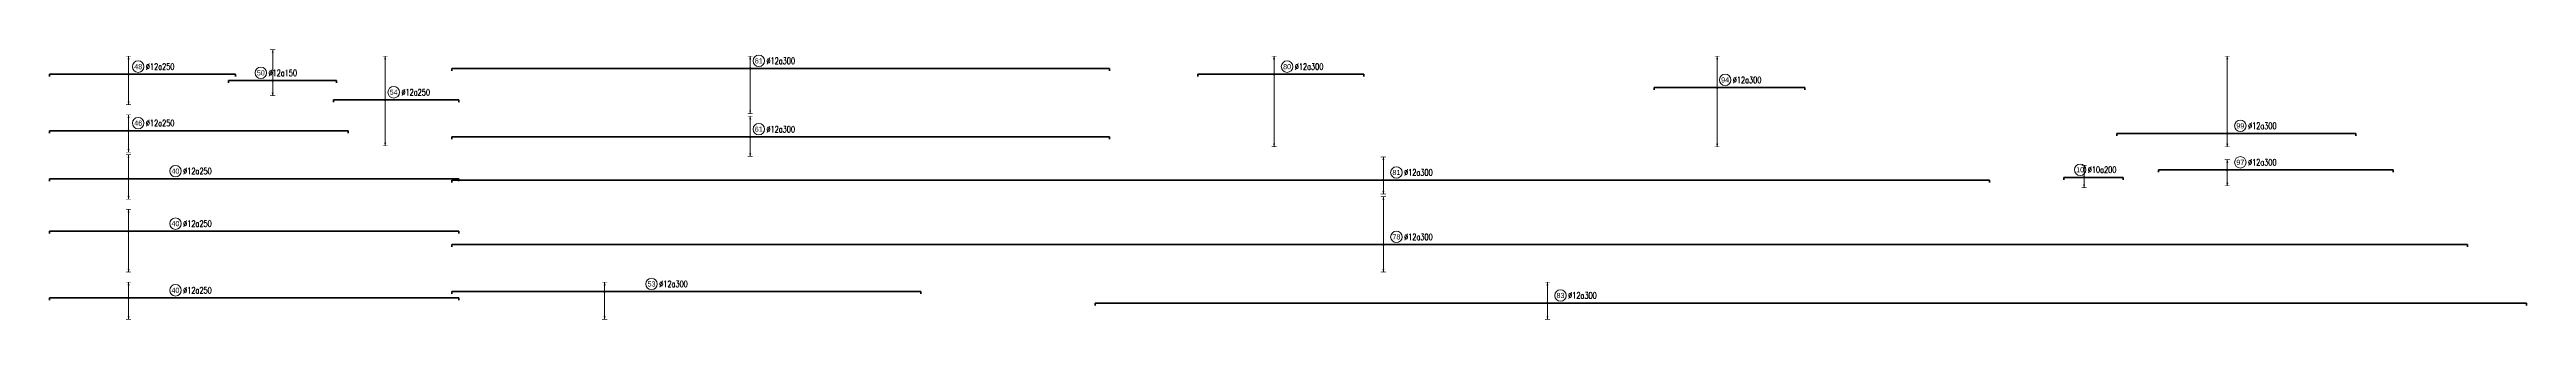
# Model space of a CAD drawing. Header units: millimetres. Extents: x -415354 to 883813, y -531490 to 486716.
# Drawn here: x 3430 to 197037, y 68280 to 89420 of the extents above; entities that cross this region are included whole.
import ezdxf
from ezdxf.enums import TextEntityAlignment as Align

# ---------------------------------------------------------------- set-up
doc = ezdxf.new("R2010")
doc.units = ezdxf.units.MM
doc.header["$MEASUREMENT"] = 0
for name, color, linetype, lineweight in [('NDC_S_DIM', 1, 'Continuous', 15), ('NDC_S_REBAR', 4, 'Continuous', 35), ('NDC_S_VN TEXT', 7, 'Continuous', 20)]:
    doc.layers.add(name, color=color, linetype=linetype, lineweight=lineweight)
doc.styles.add('ARIAL', font='arial.ttf', dxfattribs={"width": 0.8})
doc.styles.add('NDC_EN TXT', font='romans.shx', dxfattribs={"width": 0.8})

# ---------------------------------------------------------------- blocks, each defined once
blk = doc.blocks.new('*U185')
h = blk.add_hatch(color=6)
edge = h.paths.add_edge_path()
edge.add_arc((-2.99, 0), 0.3, 0, 360)
at = {"layer": 'NDC_S_DIM', "color": 8}
for q in [(-2.99, 7.12), (-2.99, -28.36)]:
    blk.add_line((-2.99, 0), q, dxfattribs=at)
for points in [[(-3.99, 7.12, 0.2, 0.2, 0), (-1.99, 7.12, 0, 0, 0)], [(-3.99, -28.36, 0.2, 0.2, 0), (-1.99, -28.36, 0, 0, 0)]]:
    blk.add_lwpolyline(points, format="xyseb", dxfattribs=at)
at = {"layer": 'NDC_S_DIM', "color": 6}
blk.add_circle((-2.99, 0), 0.3, dxfattribs=at)
at = {"layer": 'NDC_S_DIM'}
blk.add_circle((2.1, 3), 2.25, dxfattribs=at)
at = {"layer": 'NDC_S_DIM', "color": 8}
for points in [[(-3.39, 5.92), (-2.99, 7.12), (-2.59, 5.92)], [(-3.39, -27.16), (-2.99, -28.36), (-2.59, -27.16)]]:
    blk.add_solid(points, dxfattribs=at)
at = {"layer": 'NDC_S_REBAR'}
for p, q in [((0, 0), (-32.83, 0)), ((-32.83, 0), (-32.83, -0.9)), ((0, 0), (32.14, 0)), ((32.14, 0), (32.14, -0.9)), ((-32.83, -0.9), (-32.83, -0.9)), ((32.14, -0.9), (32.14, -0.9))]:
    blk.add_line(p, q, dxfattribs=at)
at = {"layer": 'NDC_S_VN TEXT', "style": 'ARIAL', "width": 0.8}
blk.add_attdef('KHT', text='', height=2, dxfattribs=at).set_placement((2.1, 3), align=Align.MIDDLE_CENTER)
at = {"layer": 'NDC_S_VN TEXT', "color": 3, "style": 'NDC_EN TXT', "width": 0.75}
blk.add_attdef('DKT', (5.1, 1.75), '', height=2.5, dxfattribs=at)
blk = doc.blocks.new('*U184')
h = blk.add_hatch(color=6)
edge = h.paths.add_edge_path()
edge.add_arc((-2.99, 0), 0.3, 0, 360)
at = {"layer": 'NDC_S_DIM', "color": 8}
for q in [(-2.99, 30.3), (-2.99, -5.2)]:
    blk.add_line((-2.99, 0), q, dxfattribs=at)
for points in [[(-3.99, 30.3, 0.2, 0.2, 0), (-1.99, 30.3, 0, 0, 0)], [(-3.99, -5.2, 0.2, 0.2, 0), (-1.99, -5.2, 0, 0, 0)]]:
    blk.add_lwpolyline(points, format="xyseb", dxfattribs=at)
at = {"layer": 'NDC_S_DIM', "color": 6}
blk.add_circle((-2.99, 0), 0.3, dxfattribs=at)
at = {"layer": 'NDC_S_DIM'}
blk.add_circle((2.1, 3), 2.25, dxfattribs=at)
at = {"layer": 'NDC_S_DIM', "color": 8}
for points in [[(-3.39, 29.1), (-2.99, 30.3), (-2.59, 29.1)], [(-3.39, -4), (-2.99, -5.2), (-2.59, -4)]]:
    blk.add_solid(points, dxfattribs=at)
at = {"layer": 'NDC_S_REBAR'}
for p, q in [((0, 0), (-46.12, 0)), ((-46.12, 0), (-46.12, -0.9)), ((0, 0), (47.29, 0)), ((47.29, 0), (47.29, -0.9)), ((-46.12, -0.9), (-46.12, -0.9)), ((47.29, -0.9), (47.29, -0.9))]:
    blk.add_line(p, q, dxfattribs=at)
at = {"layer": 'NDC_S_VN TEXT', "style": 'ARIAL', "width": 0.8}
blk.add_attdef('KHT', text='', height=2, dxfattribs=at).set_placement((2.1, 3), align=Align.MIDDLE_CENTER)
at = {"layer": 'NDC_S_VN TEXT', "color": 3, "style": 'NDC_EN TXT', "width": 0.75}
blk.add_attdef('DKT', (5.1, 1.75), '', height=2.5, dxfattribs=at)
blk = doc.blocks.new('*U182')
h = blk.add_hatch(color=6)
edge = h.paths.add_edge_path()
edge.add_arc((-2.99, 0), 0.3, 0, 360)
at = {"layer": 'NDC_S_DIM', "color": 8}
for q in [(-2.99, 9.04), (-2.99, -5.46)]:
    blk.add_line((-2.99, 0), q, dxfattribs=at)
for points in [[(-3.99, 9.04, 0.2, 0.2, 0), (-1.99, 9.04, 0, 0, 0)], [(-3.99, -5.46, 0.2, 0.2, 0), (-1.99, -5.46, 0, 0, 0)]]:
    blk.add_lwpolyline(points, format="xyseb", dxfattribs=at)
at = {"layer": 'NDC_S_DIM', "color": 6}
blk.add_circle((-2.99, 0), 0.3, dxfattribs=at)
at = {"layer": 'NDC_S_DIM'}
blk.add_circle((2.1, 3), 2.25, dxfattribs=at)
at = {"layer": 'NDC_S_DIM', "color": 8}
for points in [[(-3.39, 7.84), (-2.99, 9.04), (-2.59, 7.84)], [(-3.39, -4.26), (-2.99, -5.46), (-2.59, -4.26)]]:
    blk.add_solid(points, dxfattribs=at)
at = {"layer": 'NDC_S_REBAR'}
for p, q in [((0, 0), (-367.02, 0)), ((-367.02, 0), (-367.02, -0.9)), ((0, 0), (233.91, 0)), ((233.91, 0), (233.91, -0.9)), ((-367.02, -0.9), (-367.02, -0.9)), ((233.91, -0.9), (233.91, -0.9))]:
    blk.add_line(p, q, dxfattribs=at)
at = {"layer": 'NDC_S_VN TEXT', "style": 'ARIAL', "width": 0.8}
blk.add_attdef('KHT', text='', height=2, dxfattribs=at).set_placement((2.1, 3), align=Align.MIDDLE_CENTER)
at = {"layer": 'NDC_S_VN TEXT', "color": 3, "style": 'NDC_EN TXT', "width": 0.75}
blk.add_attdef('DKT', (5.1, 1.75), '', height=2.5, dxfattribs=at)
blk = doc.blocks.new('*U183')
h = blk.add_hatch(color=6)
edge = h.paths.add_edge_path()
edge.add_arc((-2.99, 0), 0.3, 0, 360)
at = {"layer": 'NDC_S_DIM', "color": 8}
for q in [(-2.99, 4.07), (-2.99, -6.19)]:
    blk.add_line((-2.99, 0), q, dxfattribs=at)
for points in [[(-3.99, 4.07, 0.2, 0.2, 0), (-1.99, 4.07, 0, 0, 0)], [(-3.99, -6.19, 0.2, 0.2, 0), (-1.99, -6.19, 0, 0, 0)]]:
    blk.add_lwpolyline(points, format="xyseb", dxfattribs=at)
at = {"layer": 'NDC_S_DIM', "color": 6}
blk.add_circle((-2.99, 0), 0.3, dxfattribs=at)
at = {"layer": 'NDC_S_DIM'}
blk.add_circle((2.1, 3), 2.25, dxfattribs=at)
at = {"layer": 'NDC_S_DIM', "color": 8}
for points in [[(-3.39, 2.87), (-2.99, 4.07), (-2.59, 2.87)], [(-3.39, -4.99), (-2.99, -6.19), (-2.59, -4.99)]]:
    blk.add_solid(points, dxfattribs=at)
at = {"layer": 'NDC_S_REBAR'}
for p, q in [((0, 0), (-29.87, 0)), ((-29.87, 0), (-29.87, -0.9)), ((0, 0), (61.82, 0)), ((61.82, 0), (61.82, -0.9)), ((-29.87, -0.9), (-29.87, -0.9)), ((61.82, -0.9), (61.82, -0.9))]:
    blk.add_line(p, q, dxfattribs=at)
at = {"layer": 'NDC_S_VN TEXT', "style": 'ARIAL', "width": 0.8}
blk.add_attdef('KHT', text='', height=2, dxfattribs=at).set_placement((2.1, 3), align=Align.MIDDLE_CENTER)
at = {"layer": 'NDC_S_VN TEXT', "color": 3, "style": 'NDC_EN TXT', "width": 0.75}
blk.add_attdef('DKT', (5.1, 1.75), '', height=2.5, dxfattribs=at)
blk = doc.blocks.new('*U176')
h = blk.add_hatch(color=6)
edge = h.paths.add_edge_path()
edge.add_arc((-2.99, 0), 0.3, 0, 360)
at = {"layer": 'NDC_S_DIM', "color": 8}
for q in [(-2.99, 18.76), (-2.99, -10.74)]:
    blk.add_line((-2.99, 0), q, dxfattribs=at)
for points in [[(-3.99, 18.76, 0.2, 0.2, 0), (-1.99, 18.76, 0, 0, 0)], [(-3.99, -10.74, 0.2, 0.2, 0), (-1.99, -10.74, 0, 0, 0)]]:
    blk.add_lwpolyline(points, format="xyseb", dxfattribs=at)
at = {"layer": 'NDC_S_DIM', "color": 6}
blk.add_circle((-2.99, 0), 0.3, dxfattribs=at)
at = {"layer": 'NDC_S_DIM'}
blk.add_circle((2.1, 3), 2.25, dxfattribs=at)
at = {"layer": 'NDC_S_DIM', "color": 8}
for points in [[(-3.39, 17.56), (-2.99, 18.76), (-2.59, 17.56)], [(-3.39, -9.54), (-2.99, -10.74), (-2.59, -9.54)]]:
    blk.add_solid(points, dxfattribs=at)
at = {"layer": 'NDC_S_REBAR'}
for p, q in [((0, 0), (-367.02, 0)), ((-367.02, 0), (-367.02, -0.9)), ((0, 0), (420.73, 0)), ((420.73, 0), (420.73, -0.9)), ((-367.02, -0.9), (-367.02, -0.9)), ((420.73, -0.9), (420.73, -0.9))]:
    blk.add_line(p, q, dxfattribs=at)
at = {"layer": 'NDC_S_VN TEXT', "style": 'ARIAL', "width": 0.8}
blk.add_attdef('KHT', text='', height=2, dxfattribs=at).set_placement((2.1, 3), align=Align.MIDDLE_CENTER)
at = {"layer": 'NDC_S_VN TEXT', "color": 3, "style": 'NDC_EN TXT', "width": 0.75}
blk.add_attdef('DKT', (5.1, 1.75), '', height=2.5, dxfattribs=at)
blk = doc.blocks.new('*U177')
h = blk.add_hatch(color=6)
edge = h.paths.add_edge_path()
edge.add_arc((-2.99, 0), 0.3, 0, 360)
at = {"layer": 'NDC_S_DIM', "color": 8}
for q in [(-2.99, 8.18), (-2.99, -6.32)]:
    blk.add_line((-2.99, 0), q, dxfattribs=at)
for points in [[(-3.99, 8.18, 0.2, 0.2, 0), (-1.99, 8.18, 0, 0, 0)], [(-3.99, -6.32, 0.2, 0.2, 0), (-1.99, -6.32, 0, 0, 0)]]:
    blk.add_lwpolyline(points, format="xyseb", dxfattribs=at)
at = {"layer": 'NDC_S_DIM', "color": 6}
blk.add_circle((-2.99, 0), 0.3, dxfattribs=at)
at = {"layer": 'NDC_S_DIM'}
blk.add_circle((2.1, 3), 2.25, dxfattribs=at)
at = {"layer": 'NDC_S_DIM', "color": 8}
for points in [[(-3.39, 6.98), (-2.99, 8.18), (-2.59, 6.98)], [(-3.39, -5.12), (-2.99, -6.32), (-2.59, -5.12)]]:
    blk.add_solid(points, dxfattribs=at)
at = {"layer": 'NDC_S_REBAR'}
for p, q in [((0, 0), (-179.81, 0)), ((-179.81, 0), (-179.81, -0.9)), ((0, 0), (379.63, 0)), ((379.63, 0), (379.63, -0.9)), ((-179.81, -0.9), (-179.81, -0.9)), ((379.63, -0.9), (379.63, -0.9))]:
    blk.add_line(p, q, dxfattribs=at)
at = {"layer": 'NDC_S_VN TEXT', "style": 'ARIAL', "width": 0.8}
blk.add_attdef('KHT', text='', height=2, dxfattribs=at).set_placement((2.1, 3), align=Align.MIDDLE_CENTER)
at = {"layer": 'NDC_S_VN TEXT', "color": 3, "style": 'NDC_EN TXT', "width": 0.75}
blk.add_attdef('DKT', (5.1, 1.75), '', height=2.5, dxfattribs=at)
blk = doc.blocks.new('*U159')
h = blk.add_hatch(color=6)
edge = h.paths.add_edge_path()
edge.add_arc((-1.71, 0), 0.3, 0, 360)
at = {"layer": 'NDC_S_DIM', "color": 8}
for q in [(-1.71, 12.32), (-1.71, -23.18)]:
    blk.add_line((-1.71, 0), q, dxfattribs=at)
for points in [[(-2.71, 12.32, 0.2, 0.2, 0), (-0.71, 12.32, 0, 0, 0)], [(-2.71, -23.18, 0.2, 0.2, 0), (-0.71, -23.18, 0, 0, 0)]]:
    blk.add_lwpolyline(points, format="xyseb", dxfattribs=at)
at = {"layer": 'NDC_S_DIM', "color": 6}
blk.add_circle((-1.71, 0), 0.3, dxfattribs=at)
at = {"layer": 'NDC_S_DIM'}
blk.add_circle((1.36, 3), 2.25, dxfattribs=at)
at = {"layer": 'NDC_S_DIM', "color": 8}
for points in [[(-2.11, 11.12), (-1.71, 12.32), (-1.31, 11.12)], [(-2.11, -21.98), (-1.71, -23.18), (-1.31, -21.98)]]:
    blk.add_solid(points, dxfattribs=at)
at = {"layer": 'NDC_S_REBAR'}
for p, q in [((0, 0), (-26.3, 0)), ((-26.3, 0), (-26.3, -0.9)), ((0, 0), (32.46, 0)), ((32.46, 0), (32.46, -0.9)), ((-26.3, -0.9), (-26.3, -0.9)), ((32.46, -0.9), (32.46, -0.9))]:
    blk.add_line(p, q, dxfattribs=at)
at = {"layer": 'NDC_S_VN TEXT', "style": 'ARIAL', "width": 0.8}
blk.add_attdef('KHT', text='', height=2, dxfattribs=at).set_placement((1.36, 3), align=Align.MIDDLE_CENTER)
at = {"layer": 'NDC_S_VN TEXT', "color": 3, "style": 'NDC_EN TXT', "width": 0.75}
blk.add_attdef('DKT', (4.36, 1.75), '', height=2.5, dxfattribs=at)
blk = doc.blocks.new('*U105')
h = blk.add_hatch(color=6)
edge = h.paths.add_edge_path()
edge.add_arc((0.3, 0), 0.3, 0, 360)
at = {"layer": 'NDC_S_DIM', "color": 8}
for q in [(0.3, 4.73), (0.3, -4.02)]:
    blk.add_line((0.3, 0), q, dxfattribs=at)
for points in [[(-0.7, 4.73, 0.2, 0.2, 0), (1.3, 4.73, 0, 0, 0)], [(-0.7, -4.02, 0.2, 0.2, 0), (1.3, -4.02, 0, 0, 0)]]:
    blk.add_lwpolyline(points, format="xyseb", dxfattribs=at)
at = {"layer": 'NDC_S_DIM'}
blk.add_circle((-1.25, 3), 2.25, dxfattribs=at)
at = {"layer": 'NDC_S_DIM', "color": 6}
blk.add_circle((0.3, 0), 0.3, dxfattribs=at)
at = {"layer": 'NDC_S_DIM', "color": 8}
for points in [[(-0.1, 3.53), (0.3, 4.73), (0.7, 3.53)], [(-0.1, -2.82), (0.3, -4.02), (0.7, -2.82)]]:
    blk.add_solid(points, dxfattribs=at)
at = {"layer": 'NDC_S_REBAR'}
for p, q in [((0, 0), (-7.6, 0)), ((-7.6, 0), (-7.6, -0.9)), ((0, 0), (15.6, 0)), ((15.6, 0), (15.6, -0.9)), ((-7.6, -0.9), (-7.6, -0.9)), ((15.6, -0.9), (15.6, -0.9))]:
    blk.add_line(p, q, dxfattribs=at)
at = {"layer": 'NDC_S_VN TEXT', "style": 'ARIAL', "width": 0.8}
blk.add_attdef('KHT', text='', height=2, dxfattribs=at).set_placement((-1.25, 3), align=Align.MIDDLE_CENTER)
at = {"layer": 'NDC_S_VN TEXT', "color": 3, "style": 'NDC_EN TXT', "width": 0.75}
blk.add_attdef('DKT', (1.75, 1.75), '', height=2.5, dxfattribs=at)
blk = doc.blocks.new('*U186')
h = blk.add_hatch(color=6)
edge = h.paths.add_edge_path()
edge.add_arc((-1.67, 0), 0.3, 0, 360)
at = {"layer": 'NDC_S_DIM', "color": 8}
for q in [(-1.67, 7.12), (-1.67, -11.88)]:
    blk.add_line((-1.67, 0), q, dxfattribs=at)
for points in [[(-2.67, 7.12, 0.2, 0.2, 0), (-0.67, 7.12, 0, 0, 0)], [(-2.67, -11.88, 0.2, 0.2, 0), (-0.67, -11.88, 0, 0, 0)]]:
    blk.add_lwpolyline(points, format="xyseb", dxfattribs=at)
at = {"layer": 'NDC_S_DIM', "color": 6}
blk.add_circle((-1.67, 0), 0.3, dxfattribs=at)
at = {"layer": 'NDC_S_DIM'}
blk.add_circle((2.1, 3), 2.25, dxfattribs=at)
at = {"layer": 'NDC_S_DIM', "color": 8}
for points in [[(-2.07, 5.92), (-1.67, 7.12), (-1.27, 5.92)], [(-2.07, -10.68), (-1.67, -11.88), (-1.27, -10.68)]]:
    blk.add_solid(points, dxfattribs=at)
at = {"layer": 'NDC_S_REBAR'}
for p, q in [((0, 0), (-32.56, 0)), ((-32.56, 0), (-32.56, -0.9)), ((0, 0), (40.14, 0)), ((40.14, 0), (40.14, -0.9)), ((-32.56, -0.9), (-32.56, -0.9)), ((40.14, -0.9), (40.14, -0.9))]:
    blk.add_line(p, q, dxfattribs=at)
at = {"layer": 'NDC_S_VN TEXT', "style": 'ARIAL', "width": 0.8}
blk.add_attdef('KHT', text='', height=2, dxfattribs=at).set_placement((2.1, 3), align=Align.MIDDLE_CENTER)
at = {"layer": 'NDC_S_VN TEXT', "color": 3, "style": 'NDC_EN TXT', "width": 0.75}
blk.add_attdef('DKT', (5.1, 1.75), '', height=2.5, dxfattribs=at)
blk = doc.blocks.new('*U190')
h = blk.add_hatch(color=6)
edge = h.paths.add_edge_path()
edge.add_arc((-1.37, 0), 0.3, 0, 360)
at = {"layer": 'NDC_S_DIM', "color": 8}
for q in [(-1.37, 12.07), (-1.37, -5.93)]:
    blk.add_line((-1.37, 0), q, dxfattribs=at)
for points in [[(-2.37, 12.07, 0.2, 0.2, 0), (-0.37, 12.07, 0, 0, 0)], [(-2.37, -5.93, 0.2, 0.2, 0), (-0.37, -5.93, 0, 0, 0)]]:
    blk.add_lwpolyline(points, format="xyseb", dxfattribs=at)
at = {"layer": 'NDC_S_DIM'}
blk.add_circle((-6.01, 3), 2.25, dxfattribs=at)
at = {"layer": 'NDC_S_DIM', "color": 6}
blk.add_circle((-1.37, 0), 0.3, dxfattribs=at)
at = {"layer": 'NDC_S_DIM', "color": 8}
for points in [[(-1.77, 10.87), (-1.37, 12.07), (-0.97, 10.87)], [(-1.77, -4.73), (-1.37, -5.93), (-0.97, -4.73)]]:
    blk.add_solid(points, dxfattribs=at)
at = {"layer": 'NDC_S_REBAR'}
for p, q in [((0, 0), (-18.57, 0)), ((-18.57, 0), (-18.57, -0.9)), ((0, 0), (23.63, 0)), ((23.63, 0), (23.63, -0.9)), ((-18.57, -0.9), (-18.57, -0.9)), ((23.63, -0.9), (23.63, -0.9))]:
    blk.add_line(p, q, dxfattribs=at)
at = {"layer": 'NDC_S_VN TEXT', "style": 'ARIAL', "width": 0.8}
blk.add_attdef('KHT', text='', height=2, dxfattribs=at).set_placement((-6.01, 3), align=Align.MIDDLE_CENTER)
at = {"layer": 'NDC_S_VN TEXT', "color": 3, "style": 'NDC_EN TXT', "width": 0.75}
blk.add_attdef('DKT', (-3.01, 1.75), '', height=2.5, dxfattribs=at)
blk = doc.blocks.new('*U191')
h = blk.add_hatch(color=6)
edge = h.paths.add_edge_path()
edge.add_arc((-12.87, 0), 0.3, 0, 360)
at = {"layer": 'NDC_S_DIM', "color": 8}
for q in [(-12.87, 17.15), (-12.87, -17.95)]:
    blk.add_line((-12.87, 0), q, dxfattribs=at)
for points in [[(-13.87, 17.15, 0.2, 0.2, 0), (-11.87, 17.15, 0, 0, 0)], [(-13.87, -17.95, 0.2, 0.2, 0), (-11.87, -17.95, 0, 0, 0)]]:
    blk.add_lwpolyline(points, format="xyseb", dxfattribs=at)
at = {"layer": 'NDC_S_DIM', "color": 6}
blk.add_circle((-12.87, 0), 0.3, dxfattribs=at)
at = {"layer": 'NDC_S_DIM'}
blk.add_circle((-9.54, 3), 2.25, dxfattribs=at)
at = {"layer": 'NDC_S_DIM', "color": 8}
for points in [[(-13.27, 15.95), (-12.87, 17.15), (-12.47, 15.95)], [(-13.27, -16.75), (-12.87, -17.95), (-12.47, -16.75)]]:
    blk.add_solid(points, dxfattribs=at)
at = {"layer": 'NDC_S_REBAR'}
for p, q in [((0, 0), (-33.06, 0)), ((-33.06, 0), (-33.06, -0.9)), ((0, 0), (15.89, 0)), ((15.89, 0), (15.89, -0.9)), ((-33.06, -0.9), (-33.06, -0.9)), ((15.89, -0.9), (15.89, -0.9))]:
    blk.add_line(p, q, dxfattribs=at)
at = {"layer": 'NDC_S_VN TEXT', "style": 'ARIAL', "width": 0.8}
blk.add_attdef('KHT', text='', height=2, dxfattribs=at).set_placement((-9.54, 3), align=Align.MIDDLE_CENTER)
at = {"layer": 'NDC_S_VN TEXT', "color": 3, "style": 'NDC_EN TXT', "width": 0.75}
blk.add_attdef('DKT', (-6.54, 1.75), '', height=2.5, dxfattribs=at)
blk = doc.blocks.new('*U193')
h = blk.add_hatch(color=6)
edge = h.paths.add_edge_path()
edge.add_arc((-12.87, 0), 0.3, 0, 360)
at = {"layer": 'NDC_S_DIM', "color": 8}
for q in [(-12.87, 4.86), (-12.87, -17.64)]:
    blk.add_line((-12.87, 0), q, dxfattribs=at)
for points in [[(-13.87, 4.86, 0.2, 0.2, 0), (-11.87, 4.86, 0, 0, 0)], [(-13.87, -17.64, 0.2, 0.2, 0), (-11.87, -17.64, 0, 0, 0)]]:
    blk.add_lwpolyline(points, format="xyseb", dxfattribs=at)
at = {"layer": 'NDC_S_DIM', "color": 6}
blk.add_circle((-12.87, 0), 0.3, dxfattribs=at)
at = {"layer": 'NDC_S_DIM'}
blk.add_circle((-9.54, 3), 2.25, dxfattribs=at)
at = {"layer": 'NDC_S_DIM', "color": 8}
for points in [[(-13.27, 3.66), (-12.87, 4.86), (-12.47, 3.66)], [(-13.27, -16.44), (-12.87, -17.64), (-12.47, -16.44)]]:
    blk.add_solid(points, dxfattribs=at)
at = {"layer": 'NDC_S_REBAR'}
for p, q in [((0, 0), (-129.46, 0)), ((-129.46, 0), (-129.46, -0.9)), ((0, 0), (127.48, 0)), ((127.48, 0), (127.48, -0.9)), ((-129.46, -0.9), (-129.46, -0.9)), ((127.48, -0.9), (127.48, -0.9))]:
    blk.add_line(p, q, dxfattribs=at)
at = {"layer": 'NDC_S_VN TEXT', "style": 'ARIAL', "width": 0.8}
blk.add_attdef('KHT', text='', height=2, dxfattribs=at).set_placement((-9.54, 3), align=Align.MIDDLE_CENTER)
at = {"layer": 'NDC_S_VN TEXT', "color": 3, "style": 'NDC_EN TXT', "width": 0.75}
blk.add_attdef('DKT', (-6.54, 1.75), '', height=2.5, dxfattribs=at)
blk = doc.blocks.new('*U200')
h = blk.add_hatch(color=6)
edge = h.paths.add_edge_path()
edge.add_arc((-1.67, 0), 0.3, 0, 360)
at = {"layer": 'NDC_S_DIM', "color": 8}
for q in [(-1.67, 6.22), (-1.67, -8.38)]:
    blk.add_line((-1.67, 0), q, dxfattribs=at)
for points in [[(-2.67, 6.22, 0.2, 0.2, 0), (-0.67, 6.22, 0, 0, 0)], [(-2.67, -8.38, 0.2, 0.2, 0), (-0.67, -8.38, 0, 0, 0)]]:
    blk.add_lwpolyline(points, format="xyseb", dxfattribs=at)
at = {"layer": 'NDC_S_DIM', "color": 6}
blk.add_circle((-1.67, 0), 0.3, dxfattribs=at)
at = {"layer": 'NDC_S_DIM'}
blk.add_circle((2.1, 3), 2.25, dxfattribs=at)
at = {"layer": 'NDC_S_DIM', "color": 8}
for points in [[(-2.07, 5.02), (-1.67, 6.22), (-1.27, 5.02)], [(-2.07, -7.18), (-1.67, -8.38), (-1.27, -7.18)]]:
    blk.add_solid(points, dxfattribs=at)
at = {"layer": 'NDC_S_REBAR'}
for p, q in [((0, 0), (-32.56, 0)), ((-32.56, 0), (-32.56, -0.9)), ((0, 0), (84.17, 0)), ((84.17, 0), (84.17, -0.9)), ((-32.56, -0.9), (-32.56, -0.9)), ((84.17, -0.9), (84.17, -0.9))]:
    blk.add_line(p, q, dxfattribs=at)
at = {"layer": 'NDC_S_VN TEXT', "style": 'ARIAL', "width": 0.8}
blk.add_attdef('KHT', text='', height=2, dxfattribs=at).set_placement((2.1, 3), align=Align.MIDDLE_CENTER)
at = {"layer": 'NDC_S_VN TEXT', "color": 3, "style": 'NDC_EN TXT', "width": 0.75}
blk.add_attdef('DKT', (5.1, 1.75), '', height=2.5, dxfattribs=at)
blk = doc.blocks.new('*U202')
h = blk.add_hatch(color=6)
edge = h.paths.add_edge_path()
edge.add_arc((-1.67, 0), 0.3, 0, 360)
at = {"layer": 'NDC_S_DIM', "color": 8}
for q in [(-1.67, 9.4), (-1.67, -8)]:
    blk.add_line((-1.67, 0), q, dxfattribs=at)
for points in [[(-2.67, 9.4, 0.2, 0.2, 0), (-0.67, 9.4, 0, 0, 0)], [(-2.67, -8, 0.2, 0.2, 0), (-0.67, -8, 0, 0, 0)]]:
    blk.add_lwpolyline(points, format="xyseb", dxfattribs=at)
at = {"layer": 'NDC_S_DIM', "color": 6}
blk.add_circle((-1.67, 0), 0.3, dxfattribs=at)
at = {"layer": 'NDC_S_DIM'}
blk.add_circle((16.66, 3), 2.25, dxfattribs=at)
at = {"layer": 'NDC_S_DIM', "color": 8}
for points in [[(-2.07, 8.2), (-1.67, 9.4), (-1.27, 8.2)], [(-2.07, -6.8), (-1.67, -8), (-1.27, -6.8)]]:
    blk.add_solid(points, dxfattribs=at)
at = {"layer": 'NDC_S_REBAR'}
for p, q in [((0, 0), (-32.56, 0)), ((-32.56, 0), (-32.56, -0.9)), ((0, 0), (127.39, 0)), ((127.39, 0), (127.39, -0.9)), ((-32.56, -0.9), (-32.56, -0.9)), ((127.39, -0.9), (127.39, -0.9))]:
    blk.add_line(p, q, dxfattribs=at)
at = {"layer": 'NDC_S_VN TEXT', "style": 'ARIAL', "width": 0.8}
blk.add_attdef('KHT', text='', height=2, dxfattribs=at).set_placement((16.66, 3), align=Align.MIDDLE_CENTER)
at = {"layer": 'NDC_S_VN TEXT', "color": 3, "style": 'NDC_EN TXT', "width": 0.75}
blk.add_attdef('DKT', (19.66, 1.75), '', height=2.5, dxfattribs=at)
blk = doc.blocks.new('*U206')
h = blk.add_hatch(color=6)
edge = h.paths.add_edge_path()
edge.add_arc((-12.87, 0), 0.3, 0, 360)
at = {"layer": 'NDC_S_DIM', "color": 8}
for q in [(-12.87, 8.12), (-12.87, -7.63)]:
    blk.add_line((-12.87, 0), q, dxfattribs=at)
for points in [[(-13.87, 8.12, 0.2, 0.2, 0), (-11.87, 8.12, 0, 0, 0)], [(-13.87, -7.63, 0.2, 0.2, 0), (-11.87, -7.63, 0, 0, 0)]]:
    blk.add_lwpolyline(points, format="xyseb", dxfattribs=at)
at = {"layer": 'NDC_S_DIM', "color": 6}
blk.add_circle((-12.87, 0), 0.3, dxfattribs=at)
at = {"layer": 'NDC_S_DIM'}
blk.add_circle((-9.54, 3), 2.25, dxfattribs=at)
at = {"layer": 'NDC_S_DIM', "color": 8}
for points in [[(-13.27, 6.92), (-12.87, 8.12), (-12.47, 6.92)], [(-13.27, -6.43), (-12.87, -7.63), (-12.47, -6.43)]]:
    blk.add_solid(points, dxfattribs=at)
at = {"layer": 'NDC_S_REBAR'}
for p, q in [((0, 0), (-129.46, 0)), ((-129.46, 0), (-129.46, -0.9)), ((0, 0), (127.48, 0)), ((127.48, 0), (127.48, -0.9)), ((-129.46, -0.9), (-129.46, -0.9)), ((127.48, -0.9), (127.48, -0.9))]:
    blk.add_line(p, q, dxfattribs=at)
at = {"layer": 'NDC_S_VN TEXT', "style": 'ARIAL', "width": 0.8}
blk.add_attdef('KHT', text='', height=2, dxfattribs=at).set_placement((-9.54, 3), align=Align.MIDDLE_CENTER)
at = {"layer": 'NDC_S_VN TEXT', "color": 3, "style": 'NDC_EN TXT', "width": 0.75}
blk.add_attdef('DKT', (-6.54, 1.75), '', height=2.5, dxfattribs=at)
blk = doc.blocks.new('*U215')
h = blk.add_hatch(color=6)
edge = h.paths.add_edge_path()
edge.add_arc((-1.67, 0), 0.3, 0, 360)
at = {"layer": 'NDC_S_DIM', "color": 8}
for q in [(-1.67, 8.57), (-1.67, -15.93)]:
    blk.add_line((-1.67, 0), q, dxfattribs=at)
for points in [[(-2.67, 8.57, 0.2, 0.2, 0), (-0.67, 8.57, 0, 0, 0)], [(-2.67, -15.93, 0.2, 0.2, 0), (-0.67, -15.93, 0, 0, 0)]]:
    blk.add_lwpolyline(points, format="xyseb", dxfattribs=at)
at = {"layer": 'NDC_S_DIM', "color": 6}
blk.add_circle((-1.67, 0), 0.3, dxfattribs=at)
at = {"layer": 'NDC_S_DIM'}
blk.add_circle((16.66, 3), 2.25, dxfattribs=at)
at = {"layer": 'NDC_S_DIM', "color": 8}
for points in [[(-2.07, 7.37), (-1.67, 8.57), (-1.27, 7.37)], [(-2.07, -14.73), (-1.67, -15.93), (-1.27, -14.73)]]:
    blk.add_solid(points, dxfattribs=at)
at = {"layer": 'NDC_S_REBAR'}
for p, q in [((0, 0), (-32.56, 0)), ((-32.56, 0), (-32.56, -0.9)), ((0, 0), (127.39, 0)), ((127.39, 0), (127.39, -0.9)), ((-32.56, -0.9), (-32.56, -0.9)), ((127.39, -0.9), (127.39, -0.9))]:
    blk.add_line(p, q, dxfattribs=at)
at = {"layer": 'NDC_S_VN TEXT', "style": 'ARIAL', "width": 0.8}
blk.add_attdef('KHT', text='', height=2, dxfattribs=at).set_placement((16.66, 3), align=Align.MIDDLE_CENTER)
at = {"layer": 'NDC_S_VN TEXT', "color": 3, "style": 'NDC_EN TXT', "width": 0.75}
blk.add_attdef('DKT', (19.66, 1.75), '', height=2.5, dxfattribs=at)
blk = doc.blocks.new('*U221')
h = blk.add_hatch(color=6)
edge = h.paths.add_edge_path()
edge.add_arc((-1.67, 0), 0.3, 0, 360)
at = {"layer": 'NDC_S_DIM', "color": 8}
for q in [(-1.67, 6.15), (-1.67, -8.35)]:
    blk.add_line((-1.67, 0), q, dxfattribs=at)
for points in [[(-2.67, 6.15, 0.2, 0.2, 0), (-0.67, 6.15, 0, 0, 0)], [(-2.67, -8.35, 0.2, 0.2, 0), (-0.67, -8.35, 0, 0, 0)]]:
    blk.add_lwpolyline(points, format="xyseb", dxfattribs=at)
at = {"layer": 'NDC_S_DIM', "color": 6}
blk.add_circle((-1.67, 0), 0.3, dxfattribs=at)
at = {"layer": 'NDC_S_DIM'}
blk.add_circle((16.66, 3), 2.25, dxfattribs=at)
at = {"layer": 'NDC_S_DIM', "color": 8}
for points in [[(-2.07, 4.95), (-1.67, 6.15), (-1.27, 4.95)], [(-2.07, -7.15), (-1.67, -8.35), (-1.27, -7.15)]]:
    blk.add_solid(points, dxfattribs=at)
at = {"layer": 'NDC_S_REBAR'}
for p, q in [((0, 0), (-32.56, 0)), ((-32.56, 0), (-32.56, -0.9)), ((0, 0), (127.4, 0)), ((127.4, 0), (127.4, -0.9)), ((-32.56, -0.9), (-32.56, -0.9)), ((127.4, -0.9), (127.4, -0.9))]:
    blk.add_line(p, q, dxfattribs=at)
at = {"layer": 'NDC_S_VN TEXT', "style": 'ARIAL', "width": 0.8}
blk.add_attdef('KHT', text='', height=2, dxfattribs=at).set_placement((16.66, 3), align=Align.MIDDLE_CENTER)
at = {"layer": 'NDC_S_VN TEXT', "color": 3, "style": 'NDC_EN TXT', "width": 0.75}
blk.add_attdef('DKT', (19.66, 1.75), '', height=2.5, dxfattribs=at)
blk = doc.blocks.new('*U244')
h = blk.add_hatch(color=6)
edge = h.paths.add_edge_path()
edge.add_arc((-1.67, 0), 0.3, 0, 360)
at = {"layer": 'NDC_S_DIM', "color": 8}
for q in [(-1.67, 3.68), (-1.67, -10.82)]:
    blk.add_line((-1.67, 0), q, dxfattribs=at)
for points in [[(-2.67, 3.68, 0.2, 0.2, 0), (-0.67, 3.68, 0, 0, 0)], [(-2.67, -10.82, 0.2, 0.2, 0), (-0.67, -10.82, 0, 0, 0)]]:
    blk.add_lwpolyline(points, format="xyseb", dxfattribs=at)
at = {"layer": 'NDC_S_DIM', "color": 6}
blk.add_circle((-1.67, 0), 0.3, dxfattribs=at)
at = {"layer": 'NDC_S_DIM'}
blk.add_circle((16.66, 3), 2.25, dxfattribs=at)
at = {"layer": 'NDC_S_DIM', "color": 8}
for points in [[(-2.07, 2.48), (-1.67, 3.68), (-1.27, 2.48)], [(-2.07, -9.62), (-1.67, -10.82), (-1.27, -9.62)]]:
    blk.add_solid(points, dxfattribs=at)
at = {"layer": 'NDC_S_REBAR'}
for p, q in [((0, 0), (-61.35, 0)), ((-61.35, 0), (-61.35, -0.9)), ((0, 0), (121.88, 0)), ((121.88, 0), (121.88, -0.9)), ((-61.35, -0.9), (-61.35, -0.9)), ((121.88, -0.9), (121.88, -0.9))]:
    blk.add_line(p, q, dxfattribs=at)
at = {"layer": 'NDC_S_VN TEXT', "style": 'ARIAL', "width": 0.8}
blk.add_attdef('KHT', text='', height=2, dxfattribs=at).set_placement((16.66, 3), align=Align.MIDDLE_CENTER)
at = {"layer": 'NDC_S_VN TEXT', "color": 3, "style": 'NDC_EN TXT', "width": 0.75}
blk.add_attdef('DKT', (19.66, 1.75), '', height=2.5, dxfattribs=at)

msp = doc.modelspace()

# ---------------------------------------------------------------- block references
at = {"xscale": 200, "yscale": 200, "zscale": 200}
for name, p, values in [('*U190', (21144.8, 86986.9), {'KHT': '50', 'DKT': '%%c12a150'}), ('*U186', (9942, 87476.7), {'KHT': '48', 'DKT': '%%c12a250'}), ('*U191', (32242, 85469.3), {'KHT': '54', 'DKT': '%%c12a250'}), ('*U193', (60774.3, 87928.6), {'KHT': '61', 'DKT': '%%c12a300'}), ('*U185', (99742, 87476.7), {'KHT': '80', 'DKT': '%%c12a300'}), ('*U159', (134127, 86435.3), {'KHT': '94', 'DKT': '%%c12a300'}), ('*U184', (174253.1, 82840.2), {'KHT': '99', 'DKT': '%%c12a300'}), ('*U200', (9942, 83057), {'KHT': '46', 'DKT': '%%c12a250'}), ('*U206', (60774.3, 82575.8), {'KHT': '61', 'DKT': '%%c12a300'}), ('*U202', (9942, 79299.8), {'KHT': '40', 'DKT': '%%c12a250'}), ('*U182', (108287.3, 79192), {'KHT': '81', 'DKT': '%%c12a300'}), ('*U105', (162399.8, 79404.3), {'KHT': '10', 'DKT': '%%c10a200'}), ('*U183', (174253.1, 79985.2), {'KHT': '97', 'DKT': '%%c12a300'}), ('*U176', (108287.3, 74147.2), {'KHT': '78', 'DKT': '%%c12a300'}), ('*U215', (9942, 75186.8), {'KHT': '40', 'DKT': '%%c12a250'}), ('*U221', (9942, 69969.6), {'KHT': '40', 'DKT': '%%c12a250'}), ('*U244', (47153.1, 70463.6), {'KHT': '53', 'DKT': '%%c12a300'}), ('*U177', (121111.8, 69565), {'KHT': '83', 'DKT': '%%c12a300'})]:
    msp.add_blockref(name, p, dxfattribs=at).add_auto_attribs(values)

doc.saveas('drawing.dxf')
